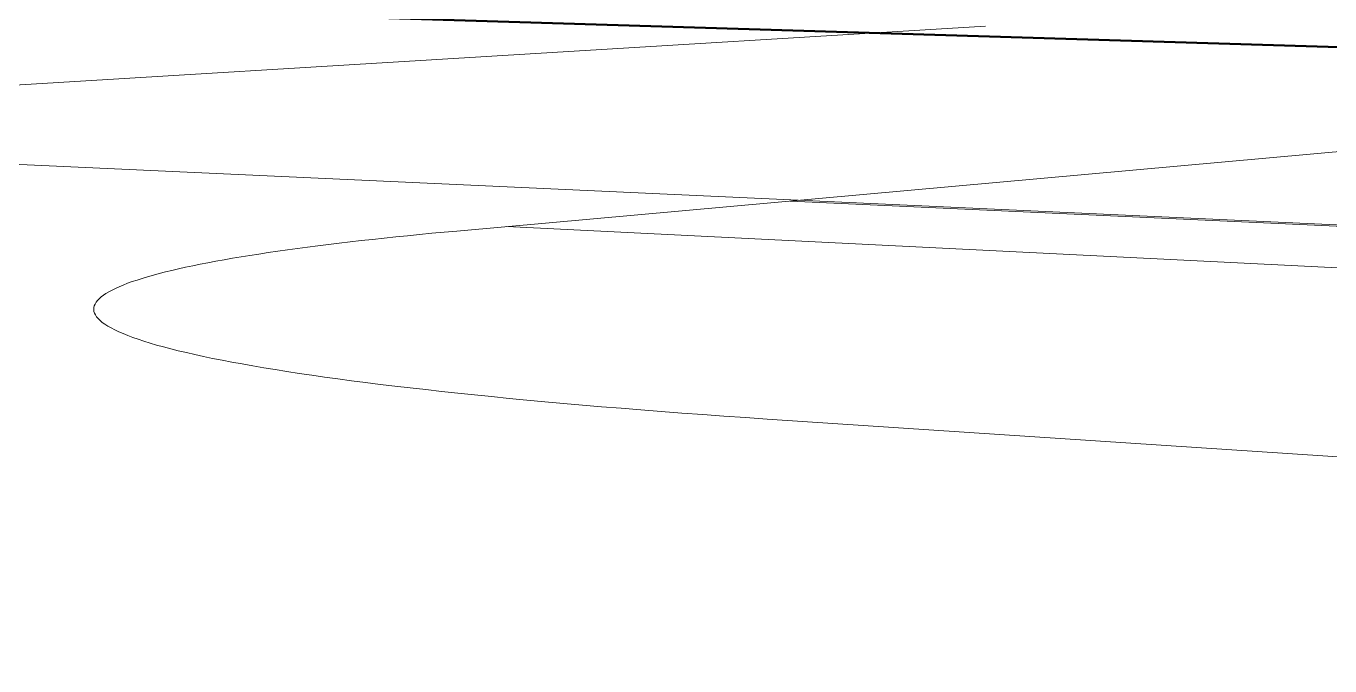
# Model space of a CAD drawing. Header units: inches. Extents: x -2804 to 58974, y -36095 to 66.
# Drawn here: x 58959.5668 to 58959.7684, y 65.8504 to 65.9493 of the extents above; entities that cross this region are included whole.
import ezdxf

# ---------------------------------------------------------------- set-up
doc = ezdxf.new("R2010")
doc.units = ezdxf.units.IN
doc.header["$MEASUREMENT"] = 0
for name, pattern in [('Center 1_4_', [0.53125, 0.25, -0.09375, 0.09375, -0.09375]), ('Hidden', [0.28125, 0.1875, -0.09375]), ('Hidden 1_8_', [0.1875, 0.125, -0.0625])]:
    doc.linetypes.add(name, pattern=pattern)
for name, color, linetype, lineweight in [('A-DETL-HDLN', 90, 'Hidden 1_8_', 9), ('A-PROP-SBCK', 71, 'Hidden', 50), ('EOP-EX', 125, 'Continuous', 9), ('EOP-PR', 4, 'Continuous', 9), ('PROP', 3, 'Center 1_4_', 9)]:
    doc.layers.add(name, color=color, linetype=linetype, lineweight=lineweight)

msp = doc.modelspace()

# ---------------------------------------------------------------- linework, layer by layer
at = {"layer": 'A-DETL-HDLN', "linetype": 'Continuous'}
for p, q in [((58960.26325, 65.89569), (58959.68491, 65.92226)), ((58960.26255, 65.88752), (58959.64111, 65.91832))]:
    msp.add_line(p, q, dxfattribs=at)
at = {"layer": 'A-PROP-SBCK', "linetype": 'Continuous'}
msp.add_line((58959.912, 65.94172), (58959.15051, 65.96484), dxfattribs=at)
at = {"layer": 'EOP-EX'}
msp.add_line((58960.25939, 65.85043), (58959.68139, 65.88857), dxfattribs=at)
at = {"layer": 'EOP-PR'}
for p, q in [((58960.24932, 65.97306), (58959.63337, 65.91762)), ((58959.3931, 65.92969), (58959.71513, 65.94928))]:
    msp.add_line(p, q, dxfattribs=at)
msp.add_polyline3d([(58959.63337, 65.91762, 0), (58959.63143, 65.91745, 0), (58959.62952, 65.91727, 0), (58959.62763, 65.91709, 0), (58959.62577, 65.9169, 0), (58959.62394, 65.91671, 0), (58959.62214, 65.91653, 0), (58959.62036, 65.91633, 0), (58959.61861, 65.91614, 0), (58959.61689, 65.91594, 0), (58959.61521, 65.91575, 0), (58959.61355, 65.91554, 0), (58959.61192, 65.91534, 0), (58959.61032, 65.91514, 0), (58959.60875, 65.91493, 0), (58959.60722, 65.91472, 0), (58959.60572, 65.9145, 0), (58959.60425, 65.91429, 0), (58959.60281, 65.91407, 0), (58959.60141, 65.91385, 0), (58959.60004, 65.91363, 0), (58959.59871, 65.91341, 0), (58959.59741, 65.91318, 0), (58959.59615, 65.91295, 0), (58959.59492, 65.91272, 0), (58959.59374, 65.91249, 0), (58959.59258, 65.91225, 0), (58959.59147, 65.91202, 0), (58959.59039, 65.91178, 0), (58959.58935, 65.91154, 0), (58959.58835, 65.9113, 0), (58959.5874, 65.91105, 0), (58959.58648, 65.9108, 0), (58959.5856, 65.91055, 0), (58959.58476, 65.9103, 0), (58959.58396, 65.91005, 0), (58959.58321, 65.9098, 0), (58959.5825, 65.90954, 0), (58959.58183, 65.90928, 0), (58959.58121, 65.90902, 0), (58959.58062, 65.90876, 0), (58959.58009, 65.9085, 0), (58959.5796, 65.90823, 0), (58959.57915, 65.90796, 0), (58959.57875, 65.9077, 0), (58959.5784, 65.90743, 0), (58959.57809, 65.90715, 0), (58959.57783, 65.90688, 0), (58959.57762, 65.90661, 0), (58959.57746, 65.90633, 0), (58959.57735, 65.90605, 0), (58959.57728, 65.90578, 0), (58959.57727, 65.9055, 0), (58959.5773, 65.90521, 0), (58959.57739, 65.90493, 0), (58959.57752, 65.90465, 0), (58959.57771, 65.90437, 0), (58959.57795, 65.90408, 0), (58959.57824, 65.90379, 0), (58959.57859, 65.90351, 0), (58959.57899, 65.90322, 0), (58959.57944, 65.90293, 0), (58959.57995, 65.90264, 0), (58959.58051, 65.90235, 0), (58959.58112, 65.90206, 0), (58959.58179, 65.90177, 0), (58959.58251, 65.90147, 0), (58959.58329, 65.90118, 0), (58959.58413, 65.90089, 0), (58959.58502, 65.9006, 0), (58959.58597, 65.9003, 0), (58959.58698, 65.90001, 0), (58959.58804, 65.89972, 0), (58959.58916, 65.89942, 0), (58959.59034, 65.89913, 0), (58959.59158, 65.89883, 0), (58959.59287, 65.89854, 0), (58959.59422, 65.89825, 0), (58959.59563, 65.89795, 0), (58959.5971, 65.89766, 0), (58959.59863, 65.89737, 0), (58959.60021, 65.89708, 0), (58959.60186, 65.89679, 0), (58959.60356, 65.8965, 0), (58959.60532, 65.89621, 0), (58959.60714, 65.89592, 0), (58959.60902, 65.89563, 0), (58959.61096, 65.89535, 0), (58959.61296, 65.89506, 0), (58959.61501, 65.89478, 0), (58959.61713, 65.8945, 0), (58959.6193, 65.89421, 0), (58959.62154, 65.89393, 0), (58959.62383, 65.89366, 0), (58959.62617, 65.89338, 0), (58959.62858, 65.89311, 0), (58959.63104, 65.89283, 0), (58959.63357, 65.89256, 0), (58959.63614, 65.89229, 0), (58959.63878, 65.89203, 0), (58959.64147, 65.89176, 0), (58959.64422, 65.8915, 0), (58959.64702, 65.89124, 0), (58959.64988, 65.89098, 0), (58959.6528, 65.89073, 0), (58959.65576, 65.89048, 0), (58959.65878, 65.89023, 0), (58959.66186, 65.88998, 0), (58959.66499, 65.88974, 0), (58959.66817, 65.8895, 0), (58959.6714, 65.88926, 0), (58959.67468, 65.88903, 0), (58959.67801, 65.8888, 0), (58959.68139, 65.88857, 0)], dxfattribs=at)
at = {"layer": 'PROP', "linetype": 'Continuous'}
msp.add_line((58959.8164, 65.91642), (58959.15204, 65.94688), dxfattribs=at)

doc.saveas('drawing.dxf')
